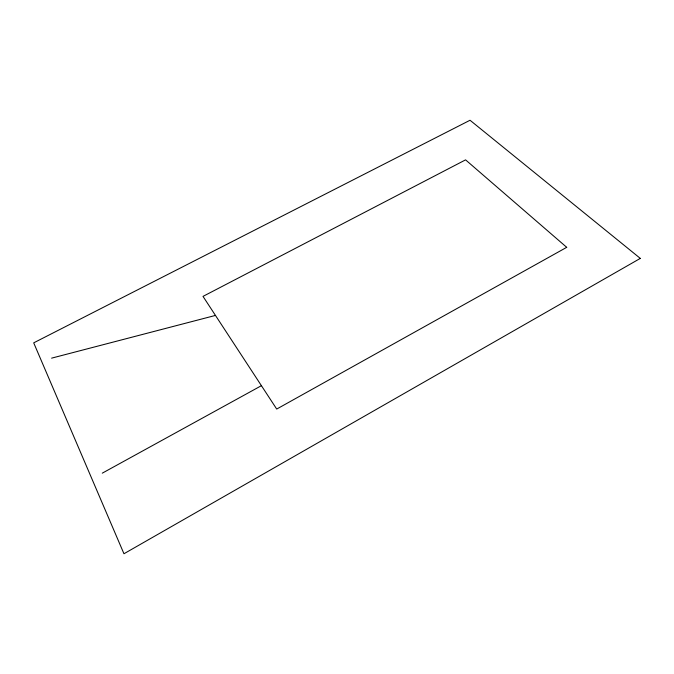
<?xml version="1.0" encoding="UTF-8"?>
<svg xmlns="http://www.w3.org/2000/svg" width="674" height="674" viewBox="0 0 674 674"><rect width="100%" height="100%" fill="white"/><g stroke="black" fill="none" stroke-linecap="round" stroke-linejoin="round"><path stroke-width="1.01" d="M102.28 473.165L261.411 385.68M51.603 358.147L215.469 315.424M640.3 258.395L123.957 553.75L33.7 342.847L470.039 120.25L640.3 258.395M566.716 247.324L276.711 409.059L203.009 296.383L465.574 159.864L566.716 247.324"/></g></svg>
